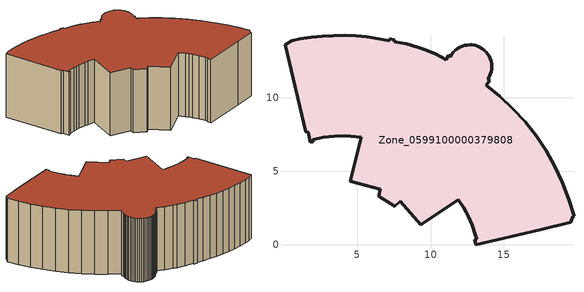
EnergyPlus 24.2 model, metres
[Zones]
Zone_0599100000379808
 floor ground (C_G): 1.67,7.65 1.49,7.68 0.07,13.64 0.52,13.91 1.1,14.03 1.86,14.14 2.62,14.22 3.38,14.26 4.14,14.26 4.91,14.23 5.66,14.16 6.42,14.05 7.17,13.91 7.2,14.04 7.54,13.98 7.51,13.84 8.34,13.68 9.14,13.45 9.54,13.32 10.32,13 11.06,12.62 11.21,12.9 11.36,12.82 11.45,12.98 11.56,13.12 11.69,13.25 11.83,13.36 11.99,13.45 12.15,13.53 12.32,13.58 12.5,13.61 12.68,13.62 12.86,13.61 13.03,13.58 13.21,13.53 13.37,13.45 13.52,13.36 13.67,13.25 13.79,13.12 13.9,12.98 14,12.83 14.07,12.67 14.13,12.5 14.16,12.32 14.17,12.14 14.16,11.96 14.13,11.78 14.08,11.61 14.01,11.45 13.92,11.29 14.05,11.21 13.79,10.88 14.74,10.11 15.62,9.28 16.45,8.38 17.2,7.42 17.88,6.4 18.48,5.34 19,4.24 19.43,3.1 19.79,1.94 19.69,1.89 19.57,1.52 17.47,1 13.09,0 13.02,0.33 13.14,0.36 13.06,0.68 12.85,1.31 12.58,1.92 12.43,2.21 12.26,2.5 11.9,3.05 9.32,1.33 7.92,2.94 7.55,2.61 6.46,3.28 6.58,3.77 4.51,4.3 5.29,7.3 4.55,7.39 4.17,7.41 3.43,7.4 3.06,7.36 2.69,7.31 1.96,7.16 1.99,7.01 1.81,6.97 z0
 wall outside (C_F): 14.08,11.61 14.13,11.78 14.16,11.96 14.17,12.14 14.16,12.32 14.13,12.5 14.07,12.67 14,12.83 13.9,12.98 13.79,13.12 13.67,13.25 13.52,13.36 13.37,13.45 13.21,13.53 13.03,13.58 12.86,13.61 12.68,13.62 12.5,13.61 12.32,13.58 12.15,13.53 11.99,13.45 11.83,13.36 11.69,13.25 11.56,13.12 11.45,12.98 11.36,12.82 11.21,12.9 11.06,12.62 10.32,13 9.54,13.32 9.14,13.45 8.34,13.68 7.51,13.84 7.54,13.98 7.2,14.04 7.17,13.91 6.42,14.05 5.66,14.16 4.91,14.23 4.14,14.26 3.38,14.26 2.62,14.22 1.86,14.14 1.1,14.03 0.52,13.91 0.07,13.64 1.49,7.68 1.67,7.65 1.81,6.97 1.99,7.01 1.96,7.16 2.69,7.31 3.06,7.36 3.43,7.4 4.17,7.41 4.55,7.39 5.29,7.3 4.51,4.3 6.58,3.77 6.46,3.28 7.55,2.61 7.92,2.94 9.32,1.33 11.9,3.05 12.26,2.5 12.43,2.21 12.58,1.92 12.85,1.31 13.06,0.68 13.14,0.36 13.02,0.33 13.09,0 17.47,1 19.57,1.52 19.69,1.89 19.79,1.94 19.43,3.1 19,4.24 18.48,5.34 17.88,6.4 17.2,7.42 16.45,8.38 15.62,9.28 14.74,10.11 13.79,10.88 14.05,11.21 13.92,11.29 14.01,11.45 14.08,11.61 z0:6.5
 roof outside (C_R): 1.49,7.68 1.67,7.65 1.81,6.97 1.99,7.01 1.96,7.16 2.69,7.31 3.06,7.36 3.43,7.4 4.17,7.41 4.55,7.39 5.29,7.3 4.51,4.3 6.58,3.77 6.46,3.28 7.55,2.61 7.92,2.94 9.32,1.33 11.9,3.05 12.26,2.5 12.43,2.21 12.58,1.92 12.85,1.31 13.06,0.68 13.14,0.36 13.02,0.33 13.09,0 17.47,1 19.57,1.52 19.69,1.89 19.79,1.94 19.43,3.1 19,4.24 18.48,5.34 17.88,6.4 17.2,7.42 16.45,8.38 15.62,9.28 14.74,10.11 13.79,10.88 14.05,11.21 13.92,11.29 14.01,11.45 14.08,11.61 14.13,11.78 14.16,11.96 14.17,12.14 14.16,12.32 14.13,12.5 14.07,12.67 14,12.83 13.9,12.98 13.79,13.12 13.67,13.25 13.52,13.36 13.37,13.45 13.21,13.53 13.03,13.58 12.86,13.61 12.68,13.62 12.5,13.61 12.32,13.58 12.15,13.53 11.99,13.45 11.83,13.36 11.69,13.25 11.56,13.12 11.45,12.98 11.36,12.82 11.21,12.9 11.06,12.62 10.32,13 9.54,13.32 9.14,13.45 8.34,13.68 7.51,13.84 7.54,13.98 7.2,14.04 7.17,13.91 6.42,14.05 5.66,14.16 4.91,14.23 4.14,14.26 3.38,14.26 2.62,14.22 1.86,14.14 1.1,14.03 0.52,13.91 0.07,13.64 z6.5
[BUILDING]
Pand.0599100000379808: North Axis=0; Terrain=City; Loads Convergence Tolerance Value=0.04; Temperature Convergence Tolerance Value=0.4; Solar Distribution=FullExterior; Maximum Number of Warmup Days=25; Minimum Number of Warmup Days=1
[Site:Location]
Rotterdam.The.Hague.AP_ZH_NLD Design_Conditions: Latitude=51.96; Longitude=4.45; Time Zone=1; Elevation=-4.5
[SITE:GROUNDTEMPERATURE:BUILDINGSURFACE]
18, 18, 18, 18, 18, 18, 18, 18, 18, 18, 18, 18
[MATERIAL] Thermal Absorptance=0.9; Solar Absorptance=0.7; Visible Absorptance=0.7
Name | Roughness | Thickness | Conductivity | Density | Specific Heat
G.D.1992-2005 | MediumSmooth | 0.15 | 0.06 | 540 | 1210
F.D.1992-2005 | Rough | 0.3 | 0.12 | 1920 | 840
R.D.1992-2005 | MediumRough | 0.2 | 0.08 | 1500 | 1000
[CONSTRUCTION]
C_G: G.D.1992-2005
C_F: F.D.1992-2005
C_R: R.D.1992-2005
[ZONE]
Zone_0599100000379808: Type=1; Multiplier=1; Ceiling Height=Autocalculate; Volume=Autocalculate; Floor Area=autocalculate; Part of Total Floor Area=Yes
[ZONEINFILTRATION:DESIGNFLOWRATE]
Infil_Zone_0599100000379808: Zone or ZoneList or Space or SpaceList=Zone_0599100000379808; Schedule=AlwaysOn; Design Flow Rate Calculation Method=Flow/Area; Flow Rate per Floor Area=0.0021; Constant Term Coefficient=1; Temperature Term Coefficient=0; Velocity Term Coefficient=0; Velocity Squared Term Coefficient=0
[HVACTEMPLATE:ZONE:IDEALLOADSAIRSYSTEM]
Zone_0599100000379808: Maximum Heating Supply Air Temperature=50; Minimum Cooling Supply Air Temperature=13; Maximum Heating Supply Air Humidity Ratio=0.0156; Minimum Cooling Supply Air Humidity Ratio=0.0077; Heating Limit=NoLimit; Cooling Limit=NoLimit; Dehumidification Control Type=ConstantSensibleHeatRatio; Cooling Sensible Heat Ratio=0.7; Dehumidification Setpoint=60; Humidification Control Type=None; Humidification Setpoint=30; Outdoor Air Method=None; Outdoor Air Flow Rate per Person=0.00944; Outdoor Air Flow Rate per Zone Floor Area=0; Outdoor Air Flow Rate per Zone=0; Demand Controlled Ventilation Type=None; Outdoor Air Economizer Type=NoEconomizer; Heat Recovery Type=None; Sensible Heat Recovery Effectiveness=0.7; Latent Heat Recovery Effectiveness=0.65
[ZONECONTROL:THERMOSTAT]
ThermostatControl_Zone_0599100000379808: Zone or ZoneList=Zone_0599100000379808; Control Type Schedule=DualSetpointControlType; Control 1=Thermostat_Zone_0599100000379808; Temperature Difference Between Cutout And Setpoint=0
[THERMOSTATSETPOINT:DUALSETPOINT]
Thermostat_Zone_0599100000379808: Heating Setpoint Temperature Schedule=HeatingSetpoint_Zone_0599100000379808; Cooling Setpoint Temperature Schedule=CoolingSetpoint_Zone_0599100000379808
[SCHEDULE:COMPACT]
HeatingSetpoint_Zone_0599100000379808: Through: 12/31, For: AllDays, Until: 24:00, 21
CoolingSetpoint_Zone_0599100000379808: Through: 12/31, For: AllDays, Until: 24:00, 24
DualSetpointControlType: Through: 12/31, For: AllDays, Until: 24:00, 4
AlwaysOn: Through: 12/31, For: AllDays, Until: 24:00, 1
